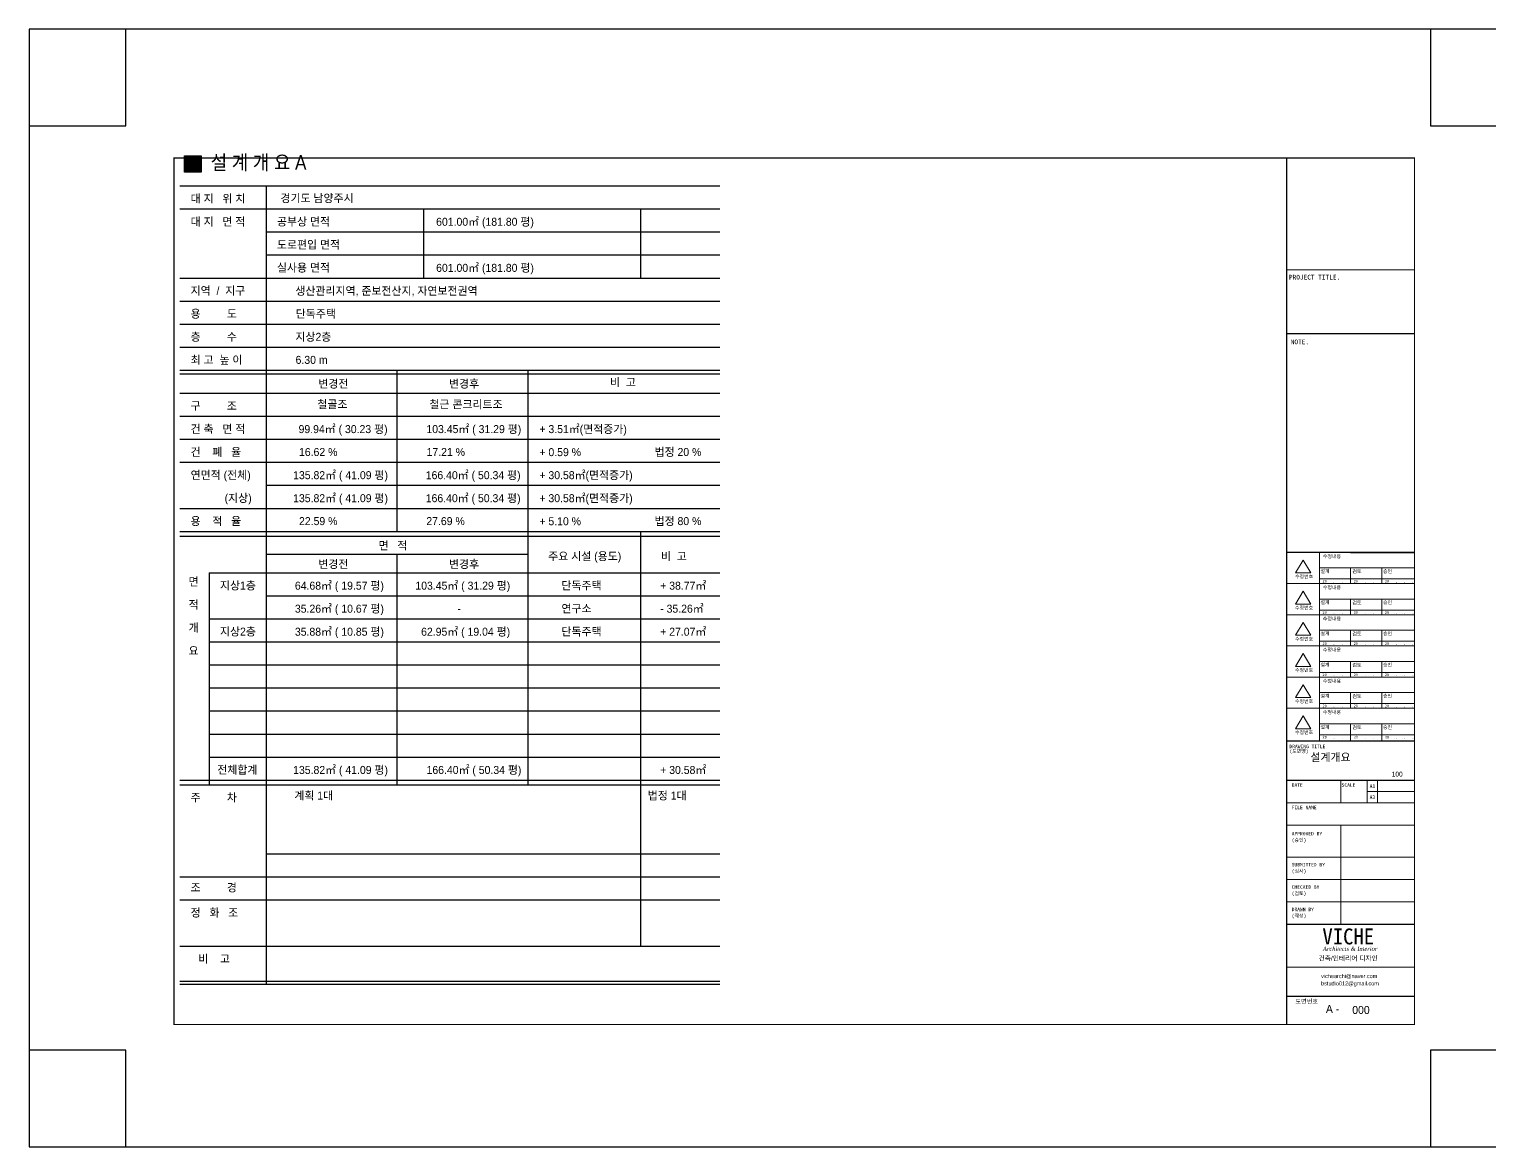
# Model space of a CAD drawing. Header units: millimetres. Extents: x 2237537 to 2823092, y 532110 to 734861.
# Drawn here: x 2237537 to 2283210, y 699904 to 734861 of the extents above; entities that cross this region are included whole.
import ezdxf
from ezdxf.enums import TextEntityAlignment as Align

# ---------------------------------------------------------------- set-up
doc = ezdxf.new("R2010")
doc.units = ezdxf.units.MM
doc.header["$LTSCALE"] = 300
doc.header["$MEASUREMENT"] = 0
doc.layers.get('0').update_dxf_attribs({"lineweight": 0})
for name, color, linetype in [('3', 3, 'Continuous'), ('6', 6, 'Continuous'), ('A-SHT', 9, 'Continuous'), ('BOX-T1', 3, 'Continuous'), ('BOX-T2', 4, 'Continuous'), ('COL', 2, 'Continuous'), ('FORM', 4, 'Continuous'), ('TEX', 3, 'Continuous'), ('도면층4', 3, 'Continuous')]:
    doc.layers.add(name, color=color, linetype=linetype)
doc.styles.add('box3', font='Expo M.ttf')
doc.styles.add('box4', font='GulimChe.ttf')
doc.styles.add('doul2', font='TIMESI.TTF')
doc.styles.add('STYLE1', font='DotumChe.ttf')
doc.styles.add('도면명', font='H2HDRM.TTF')
doc.styles.add('주열', font='Dotum.ttf')
doc.styles.add('타이틀', font='H2HDRM.TTF')

# ---------------------------------------------------------------- blocks, each defined once
blk = doc.blocks.new('FORM')
for p, q in [((156736, 34982), (156736, 34282)), ((157563, 34982), (157563, 34282)), ((157883, 34982), (157883, 34282)), ((155038, 34282), (159038, 34282)), ((157563, 34632), (159038, 34632)), ((156736, 33582), (156736, 30482)), ((155038, 32582), (159038, 32582)), ((155038, 31882), (159038, 31882)), ((155038, 31182), (159038, 31182))]:
    blk.add_line(p, q)
for points in [[(156063, 42115), (156063, 41140)], [(155561, 41874), (155320, 41473), (155801, 41473), (155561, 41874)], [(156063, 41627), (159038, 41627)], [(157039, 41627), (157039, 41140)], [(158014, 41627), (158014, 41140)], [(155038, 41140), (159038, 41140)], [(155038, 41140), (159038, 41140)], [(156063, 41286), (159038, 41286)], [(156063, 41140), (156063, 40164)], [(155561, 40899), (155320, 40497), (155801, 40497), (155561, 40899)], [(156063, 40652), (159038, 40652)], [(157039, 40652), (157039, 40164)], [(158014, 40652), (158014, 40164)], [(156063, 40311), (159038, 40311)], [(155038, 40164), (159038, 40164)], [(155038, 40164), (159038, 40164)], [(155561, 39924), (155320, 39522), (155801, 39522), (155561, 39924)], [(156063, 40164), (156063, 39189)], [(156063, 39677), (159038, 39677)], [(156063, 39335), (159038, 39335)], [(157039, 39677), (157039, 39189)], [(158014, 39677), (158014, 39189)], [(155038, 39189), (159038, 39189)], [(155038, 39189), (159038, 39189)], [(155561, 38948), (155320, 38547), (155801, 38547), (155561, 38948)], [(156063, 39189), (156063, 38214)], [(156063, 38702), (159038, 38702)], [(157039, 38702), (157039, 38214)], [(158014, 38702), (158014, 38214)], [(155038, 38214), (159038, 38214)], [(155038, 38214), (159038, 38214)], [(155561, 37973), (155320, 37571), (155801, 37571), (155561, 37973)], [(156063, 38360), (159038, 38360)], [(156063, 38214), (156063, 37239)], [(156063, 37726), (159038, 37726)], [(157039, 37726), (157039, 37239)], [(158014, 37726), (158014, 37239)], [(155038, 37239), (159038, 37239)], [(155038, 37239), (159038, 37239)], [(155561, 36998), (155320, 36596), (155801, 36596), (155561, 36998)], [(156063, 37385), (159038, 37385)], [(156063, 37239), (156063, 36213)], [(156063, 36751), (159038, 36751)], [(157039, 36751), (157039, 36213)], [(158014, 36751), (158014, 36213)], [(156063, 36410), (159038, 36410)], [(155038, 29140), (159038, 29140)]]:
    blk.add_lwpolyline(points)
at = {"layer": 'A-SHT'}
blk.add_lwpolyline([(157038, 42115), (159038, 42115)], dxfattribs=at)
at = {"layer": 'FORM', "flags": 128}
blk.add_lwpolyline([(162564, 26543), (159542, 26543), (159542, 23521), (162564, 23521), (162564, 58478), (159542, 58478), (159542, 55456), (162564, 55456), (162564, 58478), (115719, 58478), (115719, 55456), (118742, 55456), (118742, 58478), (115719, 58478), (115719, 23521), (118742, 23521), (118742, 26543), (115719, 26543), (115719, 23521), (162564, 23521)], dxfattribs=at)
at = {"layer": 'FORM', "const_width": 37.8}
blk.add_lwpolyline([(120245, 27347), (120245, 54452), (159038, 54452), (159038, 27347)], close=True, dxfattribs=at)
at = {"layer": 'FORM'}
for points, const_width in [([(159038, 50952), (155038, 50952)], 37.5), ([(159038, 48952), (155038, 48952)], 37.5), ([(155038, 42115), (159038, 42115)], 37.5), ([(155038, 36213), (159038, 36213)], 37.5), ([(155038, 34982), (159038, 34982)], 37.5), ([(155038, 33582), (159038, 33582)], 37.1), ([(155038, 30482), (159038, 30482)], 37.1), ([(155038, 28225), (159038, 28225)], 37.5)]:
    blk.add_lwpolyline(points, dxfattribs=dict(at, const_width=const_width))
at = {"layer": 'BOX-T2', "style": 'box4'}
for s, height, p in [('PROJECT TITLE.', 146.29, (155914, 50649)), ('NOTE.', 146.3, (155454, 48625))]:
    blk.add_text(s, height=height, dxfattribs=at).set_placement(p, align=Align.CENTER)
for s, height, p in [('수정내용', 110.6, (156172, 41937)), ('설계', 110.6, (156098, 41472)), ('검토', 110.6, (157097, 41464)), ('승인', 110.6, (158054, 41468)), ('수정번호', 110.6, (155301, 41303)), ('20   .   .   .', 82.9, (156163, 41171)), ('20   .   .   .', 82.9, (157138, 41171)), ('20   .   .   .', 82.9, (158114, 41171)), ('수정내용', 110.6, (156172, 40962)), ('수정번호', 110.6, (155301, 40328)), ('설계', 110.6, (156098, 40496)), ('20   .   .   .', 82.9, (156163, 40195)), ('검토', 110.6, (157097, 40488)), ('20   .   .   .', 82.9, (157138, 40195)), ('승인', 110.6, (158054, 40493)), ('20   .   .   .', 82.9, (158114, 40195)), ('수정내용', 110.6, (156172, 39986)), ('수정번호', 110.6, (155301, 39353)), ('설계', 110.6, (156098, 39521)), ('20   .   .   .', 82.9, (156163, 39220)), ('검토', 110.6, (157097, 39513)), ('20   .   .   .', 82.9, (157138, 39220)), ('승인', 110.6, (158054, 39518)), ('20   .   .   .', 82.9, (158114, 39220)), ('수정내용', 110.6, (156172, 39011)), ('수정번호', 110.6, (155301, 38377)), ('설계', 110.6, (156098, 38546)), ('검토', 110.6, (157097, 38538)), ('승인', 110.6, (158054, 38542)), ('20   .   .   .', 82.9, (156163, 38245)), ('수정내용', 110.6, (156172, 38036)), ('20   .   .   .', 82.9, (157138, 38245)), ('20   .   .   .', 82.9, (158114, 38245)), ('수정번호', 110.6, (155301, 37402)), ('설계', 110.6, (156098, 37571)), ('검토', 110.6, (157097, 37563)), ('승인', 110.6, (158054, 37567)), ('20   .   .   .', 82.9, (156163, 37270)), ('수정내용', 110.6, (156172, 37061)), ('20   .   .   .', 82.9, (157138, 37270)), ('20   .   .   .', 82.9, (158114, 37270)), ('수정번호', 110.6, (155301, 36427)), ('설계', 110.6, (156098, 36595)), ('검토', 110.6, (157097, 36587)), ('승인', 110.6, (158054, 36592)), ('DRAWING TITLE', 110.59, (155127, 35989)), ('20   .   .   .', 82.9, (156163, 36294)), ('20   .   .   .', 82.9, (157138, 36294)), ('20   .   .   .', 82.9, (158114, 36294)), ('(도면명)', 110.6, (155127, 35843)), ('DATE', 110.6, (155199, 34781)), ('SCALE', 110.6, (156759, 34781)), ('A1', 110.6, (157637, 34746)), ('A3', 110.6, (157637, 34402)), ('FILE NAME', 110.6, (155199, 34081)), ('APPROVED BY', 110.59, (155199, 33260)), ('(승인)', 110.6, (155199, 33060)), ('SUBMITTED BY', 110.59, (155199, 32291)), ('(심사)', 110.6, (155199, 32091)), ('CHECKED BY', 110.6, (155199, 31591)), ('(검토)', 110.6, (155199, 31391)), ('DRAWN BY', 110.6, (155199, 30891)), ('(작성)', 110.6, (155199, 30691)), ('도면번호', 138.3, (155310, 28000))]:
    blk.add_text(s, height=height, dxfattribs=at).set_placement(p)

msp = doc.modelspace()

# ---------------------------------------------------------------- linework, layer by layer
msp.add_solid([(2242388.5, 730901), (2242914.2, 730901), (2242388.5, 730388.5), (2242914.2, 730388.5)])
at = {"layer": '3', "ltscale": 3000}
for p, q in [((2242248.4, 729960.5), (2259131.1, 729960.5)), ((2244948, 729960.5), (2244948, 704990.7)), ((2242248.4, 729239.9), (2259131.1, 729239.9)), ((2242248.4, 727078.4), (2259131.1, 727078.4)), ((2242248.4, 724196.3), (2259131.1, 724196.3)), ((2242248.4, 724081.3), (2259131.1, 724081.3)), ((2253124.2, 724196.3), (2253124.2, 711226.8)), ((2242248.4, 719152.6), (2259131.1, 719152.6)), ((2242248.4, 719006), (2259131.1, 719006)), ((2256656.2, 719152.6), (2256656.2, 706183.1)), ((2242248.4, 711373.4), (2259131.1, 711373.4)), ((2242248.4, 711226.8), (2259131.1, 711226.8)), ((2242248.4, 706183.1), (2259131.1, 706183.1)), ((2242248.4, 705081.7), (2259131.1, 705081.7)), ((2242248.4, 704990.7), (2259131.1, 704990.7))]:
    msp.add_line(p, q, dxfattribs=at)
msp.add_lwpolyline([(2242388.5, 730901), (2242914.2, 730901), (2242914.2, 730388.5), (2242388.5, 730388.5)], close=True, dxfattribs=at)
at = {"layer": '6', "ltscale": 3000}
for p, q in [((2249870.2, 729239.9), (2249870.2, 727078.4)), ((2256656.2, 729239.9), (2256656.2, 727078.4)), ((2244948, 728519.4), (2259131.1, 728519.4)), ((2244948, 727798.9), (2259131.1, 727798.9)), ((2242248.4, 726357.8), (2259131.1, 726357.8)), ((2242248.4, 725637.3), (2259131.1, 725637.3)), ((2242248.4, 724916.8), (2259131.1, 724916.8)), ((2242248.4, 723475.7), (2259131.1, 723475.7)), ((2242248.4, 722755.2), (2259131.1, 722755.2)), ((2242248.4, 722034.7), (2259131.1, 722034.7)), ((2242248.4, 721314.2), (2259131.1, 721314.2)), ((2244948, 720593.6), (2259131.1, 720593.6)), ((2242248.4, 719873.1), (2259131.1, 719873.1)), ((2243165.9, 717858.1), (2243165.9, 711226.8)), ((2243165.9, 717858.1), (2259131.1, 717858.1)), ((2244948, 717137.6), (2259131.1, 717137.6)), ((2243165.9, 716417.1), (2259131.1, 716417.1)), ((2243165.9, 715696.5), (2259131.1, 715696.5)), ((2243165.9, 714976), (2259131.1, 714976)), ((2243165.9, 714255.5), (2259131.1, 714255.5)), ((2243165.9, 713535), (2259131.1, 713535)), ((2243165.9, 713535), (2259131.1, 713535)), ((2243165.9, 712814.4), (2259131.1, 712814.4)), ((2243165.9, 712093.9), (2259131.1, 712093.9)), ((2244948, 709065.2), (2259131.1, 709065.2)), ((2242248.4, 708344.7), (2259131.1, 708344.7)), ((2242248.4, 707624.2), (2259131.1, 707624.2))]:
    msp.add_line(p, q, dxfattribs=at)
at = {"layer": '6'}
for p, q in [((2249036.1, 724196.3), (2249036.1, 719152.6)), ((2244948, 718440), (2253124.2, 718440)), ((2249036.1, 718440), (2249036.1, 711226.8))]:
    msp.add_line(p, q, dxfattribs=at)
at = {"layer": 'FORM', "const_width": 37.5}
msp.add_lwpolyline([(2276855.2, 703729.6), (2276855.2, 730834.7)], dxfattribs=at)

# ---------------------------------------------------------------- block references
msp.add_blockref('FORM', (2121817.3, 676382.5))

# ---------------------------------------------------------------- texts
at = {"color": 6, "style": 'STYLE1'}
msp.add_text('VICHE', height=500, dxfattribs=at).set_placement((2277975.9, 706233.6))
at = {"layer": 'BOX-T1', "style": 'box3'}
msp.add_text('건축/인테리어 디자인', height=150, dxfattribs=at).set_placement((2277855.4, 705725.7))
for s, p in [('vichearchi@naver.com', (2277935.6, 705141.9)), ('bstudio012@gmail.com', (2277935.6, 704913.9))]:
    msp.add_text(s, height=125, dxfattribs=at).set_placement(p, align=Align.BOTTOM_LEFT)
at = {"layer": 'COL', "style": '타이틀'}
msp.add_text('설계개요', height=250, dxfattribs=at).set_placement((2277602.5, 711963.7))
at = {"layer": 'TEX', "linetype": 'Continuous', "style": '타이틀', "width": 0.9}
msp.add_text('설 계 개 요 A', height=452.58, dxfattribs=at).set_placement((2243213.7, 730468.3))
at = {"layer": 'TEX'}
for s, height, style, p in [('대 지   위 치', 250.18, '도면명', (2242583.9, 729436.6)), ('대 지   면 적', 250.18, '도면명', (2242583.9, 728716)), ('공부상 면적', 250.18, '도면명', (2245283.5, 728716)), ('도로편입 면적', 250.18, '도면명', (2245283.5, 727995.5)), ('실사용 면적', 250.18, '도면명', (2245283.5, 727275)), ('지역  /  지구', 250.18, '도면명', (2242583.9, 726554.5)), ('용         도', 250.182, '도면명', (2242583.9, 725833.9)), ('층         수', 250.182, '도면명', (2242583.9, 725113.4)), ('지상2층', 250.18, '도면명', (2245861.2, 725113.4)), ('최 고  높 이', 250.18, '도면명', (2242583.9, 724392.9)), ('6.30 m ', 250.18, '도면명', (2245866.7, 724392.9)), ('변경전', 250.18, '도면명', (2246576.2, 723644.7)), ('변경후', 250.18, '도면명', (2250664.3, 723644.7)), ('비  고', 250.18, '도면명', (2255698.6, 723692.3)), ('구         조', 250.182, '도면명', (2242583.9, 722951.8)), ('철골조', 250.18, '도면명', (2246546.3, 723002.2)), ('철근 콘크리트조', 250.18, '도면명', (2250052.3, 723002.2)), ('건 축   면 적', 250.18, '도면명', (2242583.9, 722231.3)), ('건    폐   율', 250.18, '도면명', (2242583.9, 721510.8)), ('16.62 %%%', 250.18, '도면명', (2245973.5, 721510.8)), ('17.21 %%%', 250.18, '도면명', (2249962.6, 721510.8)), ('법정 20 %%%', 250.18, '도면명', (2257090.9, 721510.8)), ('연면적 (전체)', 250.18, '도면명', (2242583.9, 720790.3)), ('(지상)', 250.18, '도면명', (2243647.6, 720069.7)), ('용    적   율', 250.18, '도면명', (2242583.9, 719349.2)), ('22.59 %%%', 250.18, '도면명', (2245973.5, 719349.2)), ('27.69 %%%', 250.18, '도면명', (2249955.5, 719349.2)), ('법정 80 %%%', 250.18, '도면명', (2257090.9, 719349.2)), ('면   적', 250.18, '도면명', (2248460.2, 718585.3)), ('주요 시설 (용도)', 250.18, '도면명', (2253766.9, 718250.3)), ('비  고', 250.18, '도면명', (2257289.6, 718250.3)), ('변경전', 250.18, '도면명', (2246576.2, 718003.4)), ('변경후', 250.18, '도면명', (2250664.3, 718003.4)), ('면', 250.2, '도면명', (2242520.9, 717456.2)), ('지상1층', 250.18, '도면명', (2243501.4, 717334.2)), ('단독주택', 250.18, '도면명', (2254179.7, 717334.2)), ('적', 250.2, '도면명', (2242520.9, 716735.7)), ('연구소', 250.18, '도면명', (2254179.7, 716613.7)), ('개', 250.2, '도면명', (2242520.9, 716015.2)), ('지상2층', 250.18, '도면명', (2243501.4, 715893.2)), ('단독주택', 250.18, '도면명', (2254179.7, 715893.2)), ('요', 250.2, '도면명', (2242520.9, 715294.6)), ('전체합계', 250.18, '도면명', (2243417, 711570)), ('100', 150, '주열', (2280141.7, 711485.3)), ('주         차', 250.182, '도면명', (2242583.9, 710702.9)), ('계획 1대', 250.18, '도면명', (2245824.7, 710765.1)), ('법정 1대', 250.18, '도면명', (2256880.3, 710765.1)), ('조         경', 250.182, '도면명', (2242583.9, 707886)), ('정   화   조', 250.18, '도면명', (2242583.9, 707100.3)), ('비    고', 250.18, '도면명', (2242824.1, 705659.2)), ('A - ', 250, '주열', (2278085.5, 704089.2)), ('000', 250, '주열', (2278909, 704058.2))]:
    msp.add_text(s, height=height, dxfattribs=dict(at, style=style)).set_placement(p)
at = {"layer": 'TEX', "style": '도면명'}
for s, height, p in [('경기도 남양주시', 250.18, (2245393.3, 729573.5)), ('601.00㎡ (181.80 평)', 250.182, (2250261.6, 728837.1)), ('601.00㎡ (181.80 평)', 250.182, (2250261.6, 727396)), ('생산관리지역, 준보전산지, 자연보전권역', 250.182, (2245857.7, 726675.8)), ('단독주택', 250.18, (2245871.4, 725958.5)), (' 99.94㎡ ( 30.23 평)', 250.182, (2245868.9, 722352.3)), ('103.45㎡ ( 31.29 평)', 250.182, (2249957, 722352.3)), ('+ 3.51㎡(면적증가) ', 250.182, (2253491, 722352.3)), ('+ 0.59 %%%', 250.18, (2253491, 721631.8)), ('135.82㎡ ( 41.09 평)', 250.182, (2245789.8, 720911.3)), ('166.40㎡ ( 50.34 평)', 250.182, (2249936.8, 720911.3)), ('+ 30.58㎡(면적증가) ', 250.182, (2253491, 720911.3)), ('135.82㎡ ( 41.09 평)', 250.182, (2245789.8, 720190.8)), ('166.40㎡ ( 50.34 평)', 250.182, (2249936.8, 720190.8)), ('+ 30.58㎡(면적증가) ', 250.182, (2253491, 720190.8)), ('+ 5.10 %%%', 250.18, (2253491, 719470.2)), (' 64.68㎡ ( 19.57 평)', 250.182, (2245753.9, 717455.2)), ('103.45㎡ ( 31.29 평)', 250.182, (2249612, 717455.2)), ('+ 38.77㎡', 250.18, (2257267.9, 717455.2)), (' 35.26㎡ ( 10.67 평)', 250.182, (2245753.9, 716734.7)), ('-', 250.2, (2250926, 716734.7)), ('- 35.26㎡', 250.18, (2257267.9, 716734.7)), (' 35.88㎡ ( 10.85 평)', 250.182, (2245753.9, 716014.2)), ('62.95㎡ ( 19.04 평)', 250.182, (2249792.3, 716014.2)), ('+ 27.07㎡', 250.18, (2257267.9, 716014.2)), ('135.82㎡ ( 41.09 평)', 250.182, (2245789.8, 711691)), ('166.40㎡ ( 50.34 평)', 250.182, (2249961.7, 711691)), ('+ 30.58㎡', 250.18, (2257267.9, 711691))]:
    msp.add_text(s, height=height, dxfattribs=at).set_placement(p, align=Align.MIDDLE_LEFT)
at = {"layer": '도면층4', "color": 3, "style": 'doul2'}
msp.add_text('Architects & Interior', height=131.868, dxfattribs=at).set_placement((2277992.4, 706098.7), align=Align.MIDDLE_LEFT)

doc.saveas('drawing.dxf')
